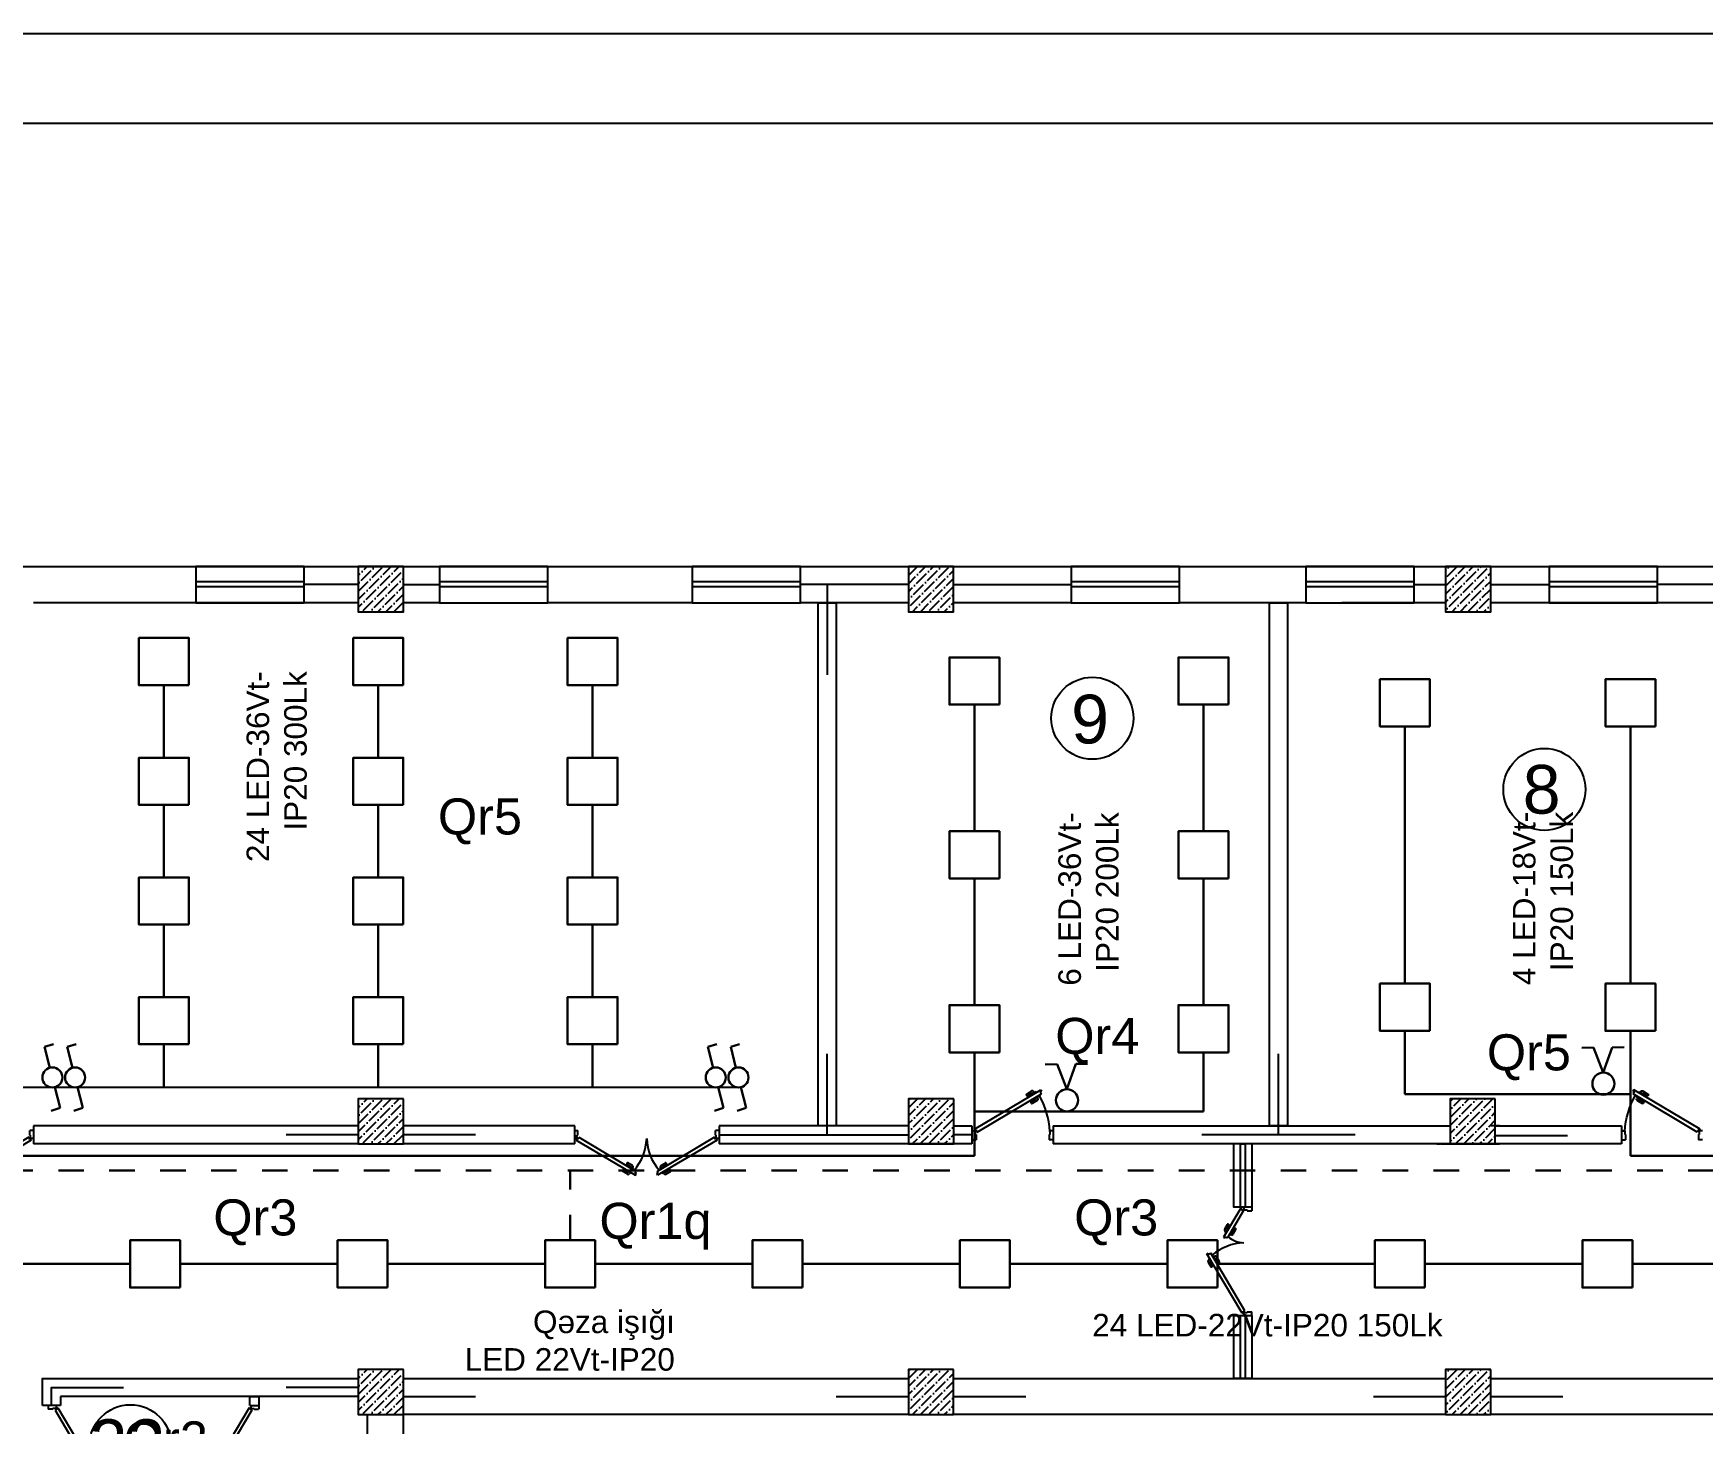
# Model space of a CAD drawing. Header units: millimetres. Extents: x 42452 to 2852333, y -419346 to 834876.
# Drawn here: x 2615326 to 2633825, y 331218 to 346629 of the extents above; entities that cross this region are included whole.
import ezdxf

# ---------------------------------------------------------------- set-up
doc = ezdxf.new("R2010")
doc.units = ezdxf.units.MM
doc.linetypes.add('( Hidden )', pattern=[0.275, 0.15, -0.125])
doc.linetypes.add('Штриховая', pattern=[564.444447, 282.222223, -282.222223])
for name, color, linetype, lineweight in [('c_dv_l x_tti-25_Ном._пера__21_Ном._пера__21', 7, 'Continuous', 30), ('memar', 7, 'Continuous', 25), ('вавьен_IP20', 5, 'Continuous', 30), ('вавьен_IP54', 5, 'Continuous', 30), ('Выкл2_IP20', 5, 'Continuous', 30), ('ДВЕРИ', 7, 'Continuous', 5), ('надписи', 5, 'Continuous', 30), ('Соединение', 5, 'Continuous', 30)]:
    doc.layers.add(name, color=color, linetype=linetype, lineweight=lineweight)
doc.styles.add('Arial', font='arial.ttf', dxfattribs={"height": 200})
doc.styles.add('my_own', font='arial.ttf')
doc.styles.add('СГЕНЕРИР_СТИЛЬ_1', font='arial.ttf')

# ---------------------------------------------------------------- blocks, each defined once
blk = doc.blocks.new('qapi 700')
at = {"layer": 'ДВЕРИ', "color": 251, "lineweight": 25, "true_color": 0x636466}
for p, q in [((1281620, 90086), (1281659, 90086)), ((1281651, 89997), (1281651, 90034)), ((1281651, 90034), (1281659, 90034)), ((1281659, 90034), (1281659, 90086)), ((1282420, 90086), (1282380, 90086)), ((1282380, 90034), (1282380, 90085)), ((1282388, 90034), (1282380, 90034)), ((1282388, 89997), (1282388, 90034)), ((1281620, 89997), (1281651, 89997)), ((1282368, 90010), (1281735, 89633)), ((1282395, 89980), (1281741, 89591)), ((1282382, 89987), (1282368, 90010)), ((1282388, 89991), (1282382, 89987)), ((1282420, 89997), (1282388, 89997)), ((1282420, 89997), (1282388, 89997)), ((1282395, 89980), (1282388, 89991)), ((1281775, 89698), (1281826, 89728)), ((1281835, 89712), (1281794, 89687)), ((1281836, 89725), (1281838, 89722)), ((1281733, 89605), (1281747, 89613)), ((1281741, 89591), (1281733, 89605)), ((1281747, 89613), (1281735, 89633)), ((1281812, 89685), (1281762, 89656)), ((1281762, 89656), (1281765, 89651)), ((1281776, 89665), (1281770, 89676)), ((1281785, 89617), (1281787, 89613)), ((1281787, 89613), (1281837, 89642)), ((1281792, 89676), (1281793, 89674)), ((1281802, 89622), (1281809, 89609)), ((1281814, 89681), (1281812, 89685)), ((1281820, 89629), (1281818, 89631)), ((1281872, 89650), (1281831, 89626)), ((1281831, 89604), (1281881, 89634)), ((1281837, 89642), (1281835, 89646)), ((1281884, 89645), (1281883, 89647))]:
    blk.add_line(p, q, dxfattribs=at)
for centre, radius, start, end in [((1282471, 90052), 821, 183.4077, 209.5706), ((1281830, 89721), 7.94, 30.7133, 120.7133), ((1281831, 89718), 7.94, 300.7133, 30.7133), ((1281783, 89684), 15.9, 120.7133, 210.7133), ((1281798, 89680), 7.94, 120.7133, 210.7133), ((1281823, 89617), 15.9, 210.7133, 300.7133), ((1281827, 89633), 7.94, 210.7133, 300.7133), ((1281876, 89643), 7.94, 30.7133, 120.7133), ((1281877, 89641), 7.94, 300.7133, 30.7133)]:
    blk.add_arc(centre, radius, start, end, dxfattribs=at)
blk = doc.blocks.new('DSA')
at = {"layer": 'ДВЕРИ', "color": 251, "lineweight": 25, "true_color": 0x636466}
for p, q in [((153780, 788017), (153820, 788017)), ((153780, 787928), (153812, 787928)), ((153780, 787928), (153812, 787928)), ((153804, 787910), (153811, 787922)), ((153804, 787910), (154462, 787520)), ((153811, 787922), (153818, 787918)), ((153812, 787928), (153812, 787965)), ((153812, 787965), (153820, 787965)), ((153818, 787918), (153832, 787941)), ((153820, 787965), (153820, 788016)), ((153832, 787941), (154468, 787562)), ((155336, 787941), (154700, 787562)), ((155364, 787910), (154706, 787520)), ((155350, 787918), (155336, 787941)), ((155388, 788017), (155348, 788017)), ((155348, 787965), (155348, 788016)), ((155356, 787965), (155348, 787965)), ((155357, 787922), (155350, 787918)), ((155356, 787928), (155356, 787965)), ((155388, 787928), (155356, 787928)), ((155388, 787928), (155356, 787928)), ((155364, 787910), (155357, 787922)), ((154318, 787574), (154320, 787576)), ((154372, 787532), (154321, 787563)), ((154331, 787579), (154372, 787555)), ((154366, 787654), (154365, 787652)), ((154365, 787571), (154368, 787575)), ((154415, 787542), (154365, 787571)), ((154367, 787641), (154409, 787616)), ((154428, 787627), (154377, 787657)), ((154383, 787557), (154384, 787560)), ((154388, 787610), (154391, 787615)), ((154391, 787615), (154441, 787585)), ((154401, 787550), (154394, 787538)), ((154411, 787605), (154410, 787603)), ((154418, 787546), (154415, 787542)), ((154426, 787594), (154433, 787605)), ((154441, 787585), (154438, 787580)), ((154456, 787542), (154468, 787562)), ((154470, 787534), (154456, 787542)), ((154462, 787520), (154470, 787534)), ((154698, 787534), (154712, 787542)), ((154706, 787520), (154698, 787534)), ((154712, 787542), (154700, 787562)), ((154777, 787615), (154727, 787585)), ((154727, 787585), (154730, 787580)), ((154742, 787594), (154735, 787605)), ((154740, 787627), (154791, 787657)), ((154750, 787546), (154753, 787542)), ((154753, 787542), (154803, 787571)), ((154757, 787605), (154758, 787603)), ((154801, 787641), (154760, 787616)), ((154767, 787550), (154775, 787538)), ((154780, 787610), (154777, 787615)), ((154785, 787557), (154784, 787560)), ((154837, 787579), (154796, 787555)), ((154797, 787532), (154847, 787563)), ((154803, 787571), (154800, 787575)), ((154802, 787654), (154804, 787652)), ((154850, 787574), (154848, 787576))]:
    blk.add_line(p, q, dxfattribs=at)
for centre, radius, start, end in [((154002, 787952), 583, 319.7101, 357.5846), ((155160, 787950), 576, 182.1815, 220.5237), ((154325, 787569), 7.98, 149.2867, 239.2867), ((154327, 787572), 7.98, 59.2867, 149.2867), ((154371, 787648), 7.98, 149.2867, 239.2867), ((154373, 787650), 7.98, 59.2867, 149.2867), ((154376, 787561), 7.98, 239.2867, 329.2867), ((154380, 787546), 16, 239.2867, 329.2867), ((154404, 787609), 7.98, 329.2867, 59.2867), ((154420, 787613), 16, 329.2867, 59.2867), ((154748, 787613), 16, 120.7133, 210.7133), ((154764, 787609), 7.98, 120.7133, 210.7133), ((154788, 787546), 16, 210.7133, 300.7133), ((154792, 787561), 7.98, 210.7133, 300.7133), ((154795, 787650), 7.98, 30.7133, 120.7133), ((154797, 787648), 7.98, 300.7133, 30.7133), ((154842, 787572), 7.98, 30.7133, 120.7133), ((154843, 787569), 7.98, 300.7133, 30.7133)]:
    blk.add_arc(centre, radius, start, end, dxfattribs=at)
blk = doc.blocks.new('вавьен_IP20')
at = {"layer": 'вавьен_IP54'}
for p, q in [((44, 117), (140, 367)), ((140, 367), (252, 332)), ((-44, -117), (-140, -367)), ((-140, -367), (-252, -332))]:
    blk.add_line(p, q, dxfattribs=at)
blk.add_circle((0, 0), 125, dxfattribs=at)
blk = doc.blocks.new('выкл2_IP20')
at = {"layer": 'Выкл2_IP20'}
for p, q in [((-105, 409), (-239, 409)), ((0, 125), (-105, 409)), ((0, 125), (105, 409)), ((105, 409), (239, 409))]:
    blk.add_line(p, q, dxfattribs=at)
blk.add_circle((0, 0), 125, dxfattribs=at)

msp = doc.modelspace()

# ---------------------------------------------------------------- hatches: boundary and pattern name
at = {"layer": 'memar', "lineweight": 25}
h = msp.add_hatch(dxfattribs=at)
h.set_pattern_fill('ANSI36', color=256, scale=500)
h.set_pattern_definition([(45, (908887.793, 2797117.9), (33.1456304, 121.533978), [156.25, -31.25, 0, -31.25])])
h.paths.add_polyline_path([(2618926.33479, 340717.81857), (2618926.33479, 340217.81857), (2619426.33479, 340217.81857), (2619426.33479, 340717.81857)])
h = msp.add_hatch(dxfattribs=at)
h.set_pattern_fill('ANSI36', color=256, scale=500)
h.set_pattern_definition([(45, (902789.75, 2797117.9), (33.1456304, 121.533978), [156.25, -31.25, 0, -31.25])])
h.paths.add_polyline_path([(2625024.37997, 340717.81857), (2625024.37997, 340217.81857), (2625524.37997, 340217.81857), (2625524.37997, 340717.81857)])
h = msp.add_hatch(dxfattribs=at)
h.set_pattern_fill('ANSI36', color=256, scale=500)
h.set_pattern_definition([(45, (896837.99, 2797117.9), (33.1456304, 121.533978), [156.25, -31.25, 0, -31.25])])
h.paths.add_polyline_path([(2630976.13986, 340717.81857), (2630976.13986, 340217.81857), (2631476.13986, 340217.81857), (2631476.13986, 340717.81857)])
h = msp.add_hatch(dxfattribs=at)
h.set_pattern_fill('ANSI36', color=256, scale=500)
h.set_pattern_definition([(45, (908887.793, 2791217.893), (33.1456304, 121.533978), [156.25, -31.25, 0, -31.25])])
h.paths.add_polyline_path([(2618926.33479, 334817.81288), (2618926.33479, 334317.81288), (2619426.33479, 334317.81288), (2619426.33479, 334817.81288)])
h = msp.add_hatch(dxfattribs=at)
h.set_pattern_fill('ANSI36', color=256, scale=500)
h.set_pattern_definition([(45, (902788.183, 2791217.893), (33.1456304, 121.533978), [156.25, -31.25, 0, -31.25])])
h.paths.add_polyline_path([(2625025.94493, 334817.81288), (2625025.94493, 334317.81288), (2625525.94493, 334317.81288), (2625525.94493, 334817.81288)])
h = msp.add_hatch(dxfattribs=at)
h.set_pattern_fill('ANSI36', color=256, scale=500)
h.set_pattern_definition([(45, (896788.183, 2791217.893), (33.1456304, 121.533978), [156.25, -31.25, 0, -31.25])])
h.paths.add_polyline_path([(2631025.94494, 334817.81288), (2631025.94494, 334317.81288), (2631525.94494, 334317.81288), (2631525.94494, 334817.81288)])
h = msp.add_hatch(dxfattribs=at)
h.set_pattern_fill('ANSI36', color=256, scale=500)
h.set_pattern_definition([(45, (908887.793, 2788217.893), (33.1456304, 121.533978), [156.25, -31.25, 0, -31.25])])
h.paths.add_polyline_path([(2618926.33479, 331817.81288), (2618926.33479, 331317.81288), (2619426.33479, 331317.81288), (2619426.33479, 331817.81288)])
h = msp.add_hatch(dxfattribs=at)
h.set_pattern_fill('ANSI36', color=256, scale=500)
h.set_pattern_definition([(45, (902789.75, 2788217.893), (33.1456304, 121.533978), [156.25, -31.25, 0, -31.25])])
h.paths.add_polyline_path([(2625024.37997, 331817.81288), (2625024.37997, 331317.81288), (2625524.37997, 331317.81288), (2625524.37997, 331817.81288)])
h = msp.add_hatch(dxfattribs=at)
h.set_pattern_fill('ANSI36', color=256, scale=500)
h.set_pattern_definition([(45, (896837.99, 2788217.893), (33.1456304, 121.533978), [156.25, -31.25, 0, -31.25])])
h.paths.add_polyline_path([(2630976.13986, 331817.81288), (2630976.13986, 331317.81288), (2631476.13986, 331317.81288), (2631476.13986, 331817.81288)])

# ---------------------------------------------------------------- linework, layer by layer
at = {"color": 5, "lineweight": 30}
for p, q in [((2616772.70922, 339402.71289), (2616772.70922, 338599.84219)), ((2619148.18633, 339402.71289), (2619148.18633, 338599.84219)), ((2621523.66344, 339402.71289), (2621523.66344, 338599.84219)), ((2625754.81134, 339188.08708), (2625754.81134, 337784.34405)), ((2628293.47056, 339188.08708), (2628293.47056, 337784.34405)), ((2630525.17998, 338945.45389), (2630525.17998, 336095.61176)), ((2633024.62329, 338945.45389), (2633024.62329, 336095.61176)), ((2616772.70922, 338076.00379), (2616772.70922, 337273.13309)), ((2619148.18633, 338076.00379), (2619148.18633, 337273.13309)), ((2621523.66344, 338076.00379), (2621523.66344, 337273.13309)), ((2625754.81134, 337260.50565), (2625754.81134, 335856.76262)), ((2628293.47056, 337260.50565), (2628293.47056, 335856.76262)), ((2616772.70922, 336749.29469), (2616772.70922, 335946.42399)), ((2619148.18633, 336749.29469), (2619148.18633, 335946.42399)), ((2621523.66344, 336749.29469), (2621523.66344, 335946.42399)), ((2630525.17998, 335571.77336), (2630525.17998, 334870.14775)), ((2633024.62329, 335571.77336), (2633024.62329, 334186.84219)), ((2616772.70922, 335422.58559), (2616772.76705, 334945.66043)), ((2619148.18633, 335422.58559), (2619148.06439, 334945.05389)), ((2621523.66344, 335422.58559), (2621523.54135, 334944.44731)), ((2625754.81134, 335332.92422), (2625754.81134, 334186.84219)), ((2628293.47056, 335332.92422), (2628293.47056, 334679.09074)), ((2623134.66447, 334944.13315), (2609646.27788, 334947.48021)), ((2630525.17998, 334870.14775), (2633024.62329, 334870.14775)), ((2625754.81134, 334679.09074), (2628293.47056, 334679.09074)), ((2616397.45552, 332988.21119), (2614652.76778, 332988.21119)), ((2618696.68553, 332988.21119), (2616951.9978, 332988.21119)), ((2620995.91555, 332988.21119), (2619251.22781, 332988.21119)), ((2623295.14556, 332988.21119), (2621550.45783, 332988.21119)), ((2625594.37557, 332988.21119), (2623849.68784, 332988.21119)), ((2627893.60559, 332988.21119), (2626148.91786, 332988.21119)), ((2630192.8356, 332988.21119), (2628448.14787, 332988.21119)), ((2632492.06562, 332988.21119), (2630747.37789, 332988.21119)), ((2634791.29563, 332988.21119), (2633046.6079, 332988.21119))]:
    msp.add_line(p, q, dxfattribs=at)
at = {"color": 4, "linetype": 'Штриховая', "lineweight": 30}
for p, q in [((2611651.78851, 334022.16509), (2650160.19492, 334022.16509)), ((2621273.18669, 333250.13039), (2621273.18669, 334022.16509))]:
    msp.add_line(p, q, dxfattribs=at)
at = {"color": 5, "lineweight": 30}
for points in [[(2617049.98036, 339402.71289), (2616495.43808, 339402.71289), (2616495.43808, 339926.55129), (2617049.98036, 339926.55129)], [(2619425.45747, 339402.71289), (2618870.91519, 339402.71289), (2618870.91519, 339926.55129), (2619425.45747, 339926.55129)], [(2621800.93459, 339402.71289), (2621246.3923, 339402.71289), (2621246.3923, 339926.55129), (2621800.93459, 339926.55129)], [(2626032.08248, 339188.08708), (2625477.5402, 339188.08708), (2625477.5402, 339711.92548), (2626032.08248, 339711.92548)], [(2628570.7417, 339188.08708), (2628016.19942, 339188.08708), (2628016.19942, 339711.92548), (2628570.7417, 339711.92548)], [(2630802.45112, 338945.45389), (2630247.90884, 338945.45389), (2630247.90884, 339469.29229), (2630802.45112, 339469.29229)], [(2633301.89443, 338945.45389), (2632747.35215, 338945.45389), (2632747.35215, 339469.29229), (2633301.89443, 339469.29229)], [(2617049.98036, 338076.00379), (2616495.43808, 338076.00379), (2616495.43808, 338599.84219), (2617049.98036, 338599.84219)], [(2619425.45747, 338076.00379), (2618870.91519, 338076.00379), (2618870.91519, 338599.84219), (2619425.45747, 338599.84219)], [(2621800.93459, 338076.00379), (2621246.3923, 338076.00379), (2621246.3923, 338599.84219), (2621800.93459, 338599.84219)], [(2626032.08248, 337260.50565), (2625477.5402, 337260.50565), (2625477.5402, 337784.34405), (2626032.08248, 337784.34405)], [(2628570.7417, 337260.50565), (2628016.19942, 337260.50565), (2628016.19942, 337784.34405), (2628570.7417, 337784.34405)], [(2617049.98036, 336749.29469), (2616495.43808, 336749.29469), (2616495.43808, 337273.13309), (2617049.98036, 337273.13309)], [(2619425.45747, 336749.29469), (2618870.91519, 336749.29469), (2618870.91519, 337273.13309), (2619425.45747, 337273.13309)], [(2621800.93459, 336749.29469), (2621246.3923, 336749.29469), (2621246.3923, 337273.13309), (2621800.93459, 337273.13309)], [(2617049.98036, 335422.58559), (2616495.43808, 335422.58559), (2616495.43808, 335946.42399), (2617049.98036, 335946.42399)], [(2619425.45747, 335422.58559), (2618870.91519, 335422.58559), (2618870.91519, 335946.42399), (2619425.45747, 335946.42399)], [(2621800.93459, 335422.58559), (2621246.3923, 335422.58559), (2621246.3923, 335946.42399), (2621800.93459, 335946.42399)], [(2630802.45112, 335571.77336), (2630247.90884, 335571.77336), (2630247.90884, 336095.61176), (2630802.45112, 336095.61176)], [(2633301.89443, 335571.77336), (2632747.35215, 335571.77336), (2632747.35215, 336095.61176), (2633301.89443, 336095.61176)], [(2626032.08248, 335332.92422), (2625477.5402, 335332.92422), (2625477.5402, 335856.76262), (2626032.08248, 335856.76262)], [(2628570.7417, 335332.92422), (2628016.19942, 335332.92422), (2628016.19942, 335856.76262), (2628570.7417, 335856.76262)], [(2616951.9978, 332726.29199), (2616397.45552, 332726.29199), (2616397.45552, 333250.13039), (2616951.9978, 333250.13039)], [(2619251.22781, 332726.29199), (2618696.68553, 332726.29199), (2618696.68553, 333250.13039), (2619251.22781, 333250.13039)], [(2621550.45783, 332726.29199), (2620995.91555, 332726.29199), (2620995.91555, 333250.13039), (2621550.45783, 333250.13039)], [(2623849.68784, 332726.29199), (2623295.14556, 332726.29199), (2623295.14556, 333250.13039), (2623849.68784, 333250.13039)], [(2626148.91786, 332726.29199), (2625594.37557, 332726.29199), (2625594.37557, 333250.13039), (2626148.91786, 333250.13039)], [(2628448.14787, 332726.29199), (2627893.60559, 332726.29199), (2627893.60559, 333250.13039), (2628448.14787, 333250.13039)], [(2630747.37789, 332726.29199), (2630192.8356, 332726.29199), (2630192.8356, 333250.13039), (2630747.37789, 333250.13039)], [(2633046.6079, 332726.29199), (2632492.06562, 332726.29199), (2632492.06562, 333250.13039), (2633046.6079, 333250.13039)]]:
    msp.add_lwpolyline(points, close=True, dxfattribs=at)
at = {"layer": 'c_dv_l x_tti-25_Ном._пера__21_Ном._пера__21', "linetype": 'Continuous', "lineweight": 25, "flags": 128}
for points in [[(2591320.97086, 346628.56072), (2674928.52286, 346628.56072), (2674928.52286, 287506.07752), (2591320.97086, 287506.07752)], [(2595302.28286, 345633.23272), (2673933.19486, 345633.23272), (2673933.19486, 288501.40552), (2595302.28286, 288501.40552)]]:
    msp.add_lwpolyline(points, close=True, dxfattribs=at)
at = {"layer": 'memar', "lineweight": 25}
for p, q in [((2624124.37983, 340517.81857), (2624124.37983, 339517.81857)), ((2630625.6591, 340517.81857), (2630976.13986, 340517.81857)), ((2631476.13986, 340517.81857), (2632125.6591, 340517.81857)), ((2635125.6591, 340517.81857), (2633325.6591, 340517.81857)), ((2624124.37983, 334417.81288), (2624124.37983, 335317.81288)), ((2618926.33479, 334419.26453), (2618126.33479, 334419.26453)), ((2620226.33479, 334419.26453), (2619426.33479, 334419.26453)), ((2622926.37983, 334417.81288), (2625025.94493, 334417.81288)), ((2625725.9512, 334417.81288), (2625525.94493, 334417.81288)), ((2631525.94494, 334412.6037), (2632325.94494, 334412.6037))]:
    msp.add_line(p, q, dxfattribs=at)
at = {"layer": 'memar', "color": 0, "lineweight": 25}
for p, q in [((2621326.37983, 334517.81288), (2619426.33479, 334517.81288)), ((2625025.94493, 334517.81288), (2622926.37983, 334517.81288)), ((2628628.184, 332417.81288), (2628828.37878, 332417.81288)), ((2617726.14, 331418.17219), (2617826.14, 331418.17219))]:
    msp.add_line(p, q, dxfattribs=at)
at = {"layer": 'memar', "color": 251, "lineweight": 25, "true_color": 0x636466}
for p, q in [((2628707.72333, 333606.52537), (2628515.36033, 333284.2734)), ((2628737.94833, 333579.28847), (2628557.81481, 333277.61491)), ((2628707.72333, 333606.52537), (2628719.52091, 333599.51678)), ((2628719.52091, 333599.51678), (2628715.44555, 333592.6567)), ((2628715.44555, 333592.6567), (2628737.94833, 333579.28847)), ((2628739.26844, 333617.81288), (2628739.26844, 333585.89568)), ((2628739.26844, 333617.81288), (2628739.26844, 333585.89568)), ((2628739.26844, 333585.89568), (2628776.26858, 333585.89568)), ((2628776.26858, 333585.89568), (2628776.26858, 333577.91638)), ((2628776.26858, 333577.91638), (2628827.81265, 333577.91638)), ((2628828.37878, 333617.81288), (2628828.37878, 333577.91638)), ((2628528.03683, 333374.40395), (2628558.17447, 333425.1347)), ((2628545.90295, 333345.22795), (2628533.60624, 333352.53307)), ((2628537.21553, 333330.60439), (2628566.91113, 333380.59107)), ((2628574.61293, 333415.3691), (2628550.16168, 333374.21026)), ((2628552.94639, 333363.27482), (2628555.66471, 333361.65994)), ((2628566.91113, 333380.59107), (2628570.95534, 333378.18852)), ((2628569.10991, 333427.91941), (2628571.82823, 333426.30454)), ((2628610.12033, 333354.92176), (2628580.42473, 333304.93509)), ((2628605.43756, 333357.70366), (2628610.12033, 333354.92176)), ((2628636.34036, 333378.69866), (2628611.88911, 333337.53982)), ((2628622.64118, 333318.2023), (2628652.77882, 333368.93306)), ((2628649.99412, 333379.8685), (2628647.2758, 333381.48337)), ((2628515.36072, 333284.27316), (2628529.08297, 333276.12127)), ((2628529.08297, 333276.12127), (2628537.23364, 333289.84145)), ((2628541.25974, 333328.20185), (2628537.21553, 333330.60439)), ((2628537.23364, 333289.84145), (2628557.81191, 333277.61664)), ((2628580.42473, 333304.93509), (2628575.70624, 333307.7382)), ((2628589.11215, 333319.55865), (2628600.7703, 333312.63289)), ((2628600.95367, 333334.75512), (2628598.87391, 333335.99064)), ((2628721.85412, 332442.11674), (2628331.3612, 333099.43346)), ((2628331.36159, 333099.4337), (2628345.08384, 333107.58559)), ((2628344.0377, 333009.30292), (2628374.17534, 332958.57216)), ((2628345.08384, 333107.58559), (2628353.23451, 333093.86541)), ((2628361.90382, 333038.47891), (2628349.60711, 333031.1738)), ((2628357.26061, 333055.50502), (2628353.2164, 333053.10247)), ((2628353.2164, 333053.10247), (2628382.912, 333003.1158)), ((2628353.23451, 333093.86541), (2628373.81278, 333106.09023)), ((2628390.6138, 332968.33777), (2628366.16255, 333009.49661)), ((2628368.94726, 333020.43205), (2628371.66558, 333022.04692)), ((2628752.07912, 332469.35365), (2628373.81568, 333106.09195)), ((2628382.912, 333003.1158), (2628386.95621, 333005.51834)), ((2628396.4256, 333078.77177), (2628391.70711, 333075.96866)), ((2628426.1212, 333028.7851), (2628396.4256, 333078.77177)), ((2628405.11302, 333064.14821), (2628416.77117, 333071.07398)), ((2628416.95454, 333048.95175), (2628414.87478, 333047.71622)), ((2628421.43843, 333026.0032), (2628426.1212, 333028.7851)), ((2628452.34123, 333005.0082), (2628427.88998, 333046.16704)), ((2628438.64205, 333065.50456), (2628468.77969, 333014.77381)), ((2628465.99499, 333003.83837), (2628463.27667, 333002.22349)), ((2628385.11078, 332955.78745), (2628387.8291, 332957.40233)), ((2628721.85412, 332442.11674), (2628733.65171, 332449.12534)), ((2628729.57634, 332455.98541), (2628752.07912, 332469.35365)), ((2628733.65171, 332449.12534), (2628729.57634, 332455.98541)), ((2628739.26844, 332417.81288), (2628739.26844, 332449.73008)), ((2628739.26844, 332417.81288), (2628739.26844, 332449.73008)), ((2628739.26844, 332449.73008), (2628776.26858, 332449.73008)), ((2628776.26858, 332449.73008), (2628776.26858, 332457.70938)), ((2628776.26858, 332457.70938), (2628827.81265, 332457.70938)), ((2628828.37878, 332417.81288), (2628828.37878, 332457.70938))]:
    msp.add_line(p, q, dxfattribs=at)
at = {"layer": 'memar', "color": 0, "lineweight": 25}
for points in [[(2607526.13986, 340717.81857), (2648926.13986, 340717.81857)], [(2618926.33479, 340317.81857), (2615325.6591, 340317.81857)], [(2619825.6591, 340317.81857), (2619426.33479, 340317.81857)], [(2622625.6591, 340317.81857), (2621025.6591, 340317.81857)], [(2625024.37997, 340317.81857), (2623825.6591, 340317.81857)], [(2626825.6591, 340317.81857), (2625524.37997, 340317.81857)], [(2629425.6591, 340317.81857), (2628025.6591, 340317.81857)], [(2630975.96356, 340317.81857), (2629825.6591, 340317.81857)], [(2637025.94493, 340317.81857), (2631476.13986, 340317.81857)], [(2618925.96356, 334517.81288), (2615326.33479, 334517.81288)], [(2615326.33479, 334517.81288), (2615326.33479, 334317.81288)], [(2621326.37983, 334317.81288), (2621326.37983, 334517.81288)], [(2622926.37983, 334517.81288), (2622926.37983, 334317.81288)], [(2625525.94493, 334517.81288), (2625725.9512, 334517.81288)], [(2625725.9512, 334517.81288), (2625725.9512, 334317.81288)], [(2626625.9512, 334517.81288), (2631025.94494, 334517.81288)], [(2626625.9512, 334517.81288), (2626625.9512, 334317.81288)], [(2631525.94494, 334517.81288), (2632925.94798, 334517.81288)], [(2632925.94798, 334517.81288), (2632925.94798, 334317.81288)], [(2618926.33479, 334317.81288), (2615326.33479, 334317.81288)], [(2621326.37983, 334317.81288), (2619425.96356, 334317.81288)], [(2625725.9512, 334317.81288), (2622926.37983, 334317.81288)], [(2632925.94798, 334317.81288), (2626625.9512, 334317.81288)], [(2628828.37878, 334317.81288), (2628828.37878, 333617.81288), (2628628.37878, 333617.81288), (2628628.37878, 334317.81288)], [(2628828.37878, 332417.81288), (2628828.37878, 331717.81288), (2628628.37878, 331717.81288), (2628628.37878, 332417.81288)], [(2615426.14, 331417.81288), (2615426.14, 331717.81288), (2615626.14, 331717.81288)], [(2615626.14, 331717.81288), (2615626.14, 331717.81288), (2618926.33479, 331717.81288), (2618926.33479, 331517.81288), (2615626.14, 331517.81288)], [(2615626.14, 331517.81288), (2615626.14, 331417.81288)], [(2617726.14, 331418.17219), (2617726.14, 331517.81288), (2617826.14, 331517.81288), (2617826.14, 331418.17219)], [(2615626.14, 331417.81288), (2615426.14, 331417.81288)], [(2619026.14, 331317.81288), (2619026.14, 325317.81288)], [(2619425.96341, 306117.81288), (2619426.33479, 331317.81288)]]:
    msp.add_lwpolyline(points, dxfattribs=at)
for points in [[(2618325.6591, 340717.81857), (2617125.6591, 340717.81857), (2617125.6591, 340317.81857), (2618325.6591, 340317.81857)], [(2621025.6591, 340717.81857), (2619825.6591, 340717.81857), (2619825.6591, 340317.81857), (2621025.6591, 340317.81857)], [(2623825.77692, 340717.81857), (2622625.77692, 340717.81857), (2622625.77692, 340317.81857), (2623825.77692, 340317.81857)], [(2628027.63363, 340717.81857), (2626827.63363, 340717.81857), (2626827.63363, 340317.81857), (2628027.63363, 340317.81857)], [(2630627.63363, 340717.81857), (2629427.63363, 340717.81857), (2629427.63363, 340317.81857), (2630627.63363, 340317.81857)], [(2633325.6591, 340717.81857), (2632125.6591, 340717.81857), (2632125.6591, 340317.81857), (2633325.6591, 340317.81857)], [(2624224.37983, 334517.81288), (2624024.37983, 334517.81288), (2624024.37983, 340317.81857), (2624224.37983, 340317.81857)], [(2629226.13986, 334517.81288), (2629026.13986, 334517.81288), (2629026.13986, 340317.81857), (2629226.13986, 340317.81857)], [(2625024.37997, 331317.81288), (2619426.33479, 331317.81288), (2619426.33479, 331717.81288), (2625024.37997, 331717.81288)], [(2630976.13986, 331317.81288), (2625524.37997, 331317.81288), (2625524.37997, 331717.81288), (2630976.13986, 331717.81288)], [(2637026.13986, 331317.81288), (2631476.13986, 331317.81288), (2631476.13986, 331717.81288), (2637026.13986, 331717.81288)]]:
    msp.add_lwpolyline(points, close=True, dxfattribs=at)
at = {"layer": 'memar', "color": 3, "lineweight": 25}
for points in [[(2619426.33479, 340717.81857), (2618926.33479, 340717.81857), (2618926.33479, 340217.81857), (2619426.33479, 340217.81857)], [(2625524.37997, 340717.81857), (2625024.37997, 340717.81857), (2625024.37997, 340217.81857), (2625524.37997, 340217.81857)], [(2631476.13986, 340717.81857), (2630976.13986, 340717.81857), (2630976.13986, 340217.81857), (2631476.13986, 340217.81857)], [(2619426.33479, 334817.81288), (2618926.33479, 334817.81288), (2618926.33479, 334317.81288), (2619426.33479, 334317.81288)], [(2625525.94493, 334817.81288), (2625025.94493, 334817.81288), (2625025.94493, 334317.81288), (2625525.94493, 334317.81288)], [(2631525.94494, 334817.81288), (2631025.94494, 334817.81288), (2631025.94494, 334317.81288), (2631525.94494, 334317.81288)], [(2619426.33479, 331817.81288), (2618926.33479, 331817.81288), (2618926.33479, 331317.81288), (2619426.33479, 331317.81288)], [(2625524.37997, 331817.81288), (2625024.37997, 331817.81288), (2625024.37997, 331317.81288), (2625524.37997, 331317.81288)], [(2631476.13986, 331817.81288), (2630976.13986, 331817.81288), (2630976.13986, 331317.81288), (2631476.13986, 331317.81288)]]:
    msp.add_lwpolyline(points, close=True, dxfattribs=at)
at = {"layer": 'memar', "color": 146, "lineweight": 25, "true_color": 0x105689}
for points in [[(2617125.6591, 340548.95598), (2617125.6591, 340498.95598), (2618325.6591, 340498.95598), (2618325.6591, 340548.95598)], [(2619825.6591, 340548.95598), (2619825.6591, 340498.95598), (2621025.6591, 340498.95598), (2621025.6591, 340548.95598)], [(2622625.77692, 340548.95598), (2622625.77692, 340498.95598), (2623825.77692, 340498.95598), (2623825.77692, 340548.95598)], [(2626827.63363, 340548.95598), (2626827.63363, 340498.95598), (2628027.63363, 340498.95598), (2628027.63363, 340548.95598)], [(2629427.63363, 340548.95598), (2629427.63363, 340498.95598), (2630627.63363, 340498.95598), (2630627.63363, 340548.95598)], [(2632125.6591, 340548.95598), (2632125.6591, 340498.95598), (2633325.6591, 340498.95598), (2633325.6591, 340548.95598)], [(2628753.37878, 333617.81288), (2628703.37878, 333617.81288), (2628703.37878, 334317.81288), (2628753.37878, 334317.81288)], [(2628753.37878, 331717.81288), (2628703.37878, 331717.81288), (2628703.37878, 332417.81288), (2628753.37878, 332417.81288)]]:
    msp.add_lwpolyline(points, close=True, dxfattribs=at)
at = {"layer": 'memar', "lineweight": 25}
for points in [[(2618926.33479, 340517.81857), (2618325.6591, 340517.81857)], [(2619426.33479, 340517.81857), (2619825.6591, 340517.81857)], [(2625024.37997, 340517.81857), (2623825.77692, 340517.81857)], [(2625524.37997, 340517.81857), (2626825.6591, 340517.81857)], [(2625524.37997, 340517.81857), (2626825.6591, 340517.81857)], [(2629126.13986, 334417.81288), (2629126.13986, 335317.81288)], [(2629976.0424, 334417.81288), (2628276.23732, 334417.81288)], [(2615526.14, 331417.81288), (2615526.14, 331617.81288), (2616326.14, 331617.81288)], [(2618926.33479, 331617.81288), (2618126.33479, 331617.81288)], [(2619426.33479, 331517.81288), (2620226.33479, 331517.81288)], [(2624224.37997, 331517.81288), (2625024.37997, 331517.81288)], [(2625524.37997, 331517.81288), (2626324.37997, 331517.81288)], [(2630176.13986, 331517.81288), (2630976.13986, 331517.81288)], [(2631476.13986, 331517.81288), (2632276.13986, 331517.81288)]]:
    msp.add_lwpolyline(points, dxfattribs=at)
at = {"layer": 'memar', "color": 7, "linetype": '( Hidden )', "lineweight": 25, "flags": 128}
for points in [[(2631576.11802, 334517.81288), (2631475.96356, 334517.81288)], [(2630876.07895, 334317.81288), (2631575.84816, 334317.81288)]]:
    msp.add_lwpolyline(points, dxfattribs=at)
at = {"layer": 'memar', "color": 0, "lineweight": 25}
for centre in [(2627061.8622, 339037.37766), (2632071.70535, 338247.60838), (2616401.64297, 330972.42156)]:
    msp.add_circle(centre, 454.87332, dxfattribs=at)
at = {"layer": 'memar', "color": 251, "lineweight": 25, "true_color": 0x636466}
for centre, radius, start, end in [((2628541.75697, 333366.25321), 15.9586, 149.286707772, 239.286707771), ((2628557.02176, 333370.13489), 7.9793, 149.286707772, 239.286707771), ((2628565.03454, 333421.05934), 7.9793, 59.286707771, 149.286707772), ((2628567.75286, 333419.44446), 7.9793, 329.286707772, 59.286707771), ((2628643.20043, 333374.6233), 7.9793, 59.286707771, 149.286707772), ((2628645.91875, 333373.00842), 7.9793, 329.286707772, 59.286707771), ((2628763.83111, 332639.42687), 582.83404, 92.415359884, 130.289905428), ((2628751.4121, 333509.63738), 288.15029, 229.710094572, 267.584640116), ((2628608.92104, 333326.35303), 15.9586, 239.286707771, 329.286707772), ((2628605.02904, 333341.61519), 7.9793, 239.286707771, 329.286707772), ((2628357.75784, 333017.45365), 15.9586, 120.713292229, 210.713292228), ((2628373.02263, 333013.57197), 7.9793, 120.713292229, 210.713292228), ((2628424.92191, 333057.35383), 15.9586, 30.713292228, 120.713292229), ((2628421.0299, 333042.09167), 7.9793, 30.713292228, 120.713292229), ((2628459.2013, 333009.08357), 7.9793, 210.713292228, 300.713292229), ((2628461.91962, 333010.69844), 7.9793, 300.713292229, 30.713292228), ((2628381.03541, 332962.64753), 7.9793, 210.713292228, 300.713292229), ((2628383.75373, 332964.2624), 7.9793, 300.713292229, 30.713292228)]:
    msp.add_arc(centre, radius, start, end, dxfattribs=at)
at = {"layer": 'Соединение'}
for p, q in [((2611366.13728, 334186.84219), (2625754.81134, 334186.84219)), ((2633024.62329, 334186.84219), (2647739.32737, 334186.84219))]:
    msp.add_line(p, q, dxfattribs=at)

# ---------------------------------------------------------------- block references
at = {"layer": 'memar', "lineweight": 25}
for p, xscale, yscale, zscale, rotation in [((4064402.28684, 435426.65983), 1.121843277023546, 1.121843277023546, 1.121843277023546, 180), ((1195149.61234, 435426.65983), -1.121843277023546, 1.121843277023546, 1.121843277023546, 180), ((2527454.18849, -955033.8529), -1.003144055343956, 1.003144055343956, 1.003144055343956, 270)]:
    msp.add_blockref('qapi 700', p, dxfattribs=dict(at, xscale=xscale, yscale=yscale, zscale=zscale, rotation=rotation))
at = {"layer": 'memar', "color": 1, "lineweight": 25}
for p in [(2459938.31326, -453549.59263), (2467538.3583, -453549.59263)]:
    msp.add_blockref('DSA', p, dxfattribs=at)
at = {"layer": 'memar', "color": 0, "lineweight": 25, "xscale": 0.9995990622998042, "yscale": 0.9995990622998042, "zscale": 0.9995990622998042, "rotation": 90.00000000000001}
msp.add_blockref('qapi 700', (2705539.76816, -950487.62003), dxfattribs=at)
at = {"layer": 'вавьен_IP20', "xscale": 0.889076181208058, "yscale": 0.889076181208058, "zscale": 0.889076181208058, "rotation": 215.139655473652}
for p in [(2615536.62416, 335055.1533), (2615788.20552, 335055.1533), (2622888.12388, 335055.1533), (2623139.70524, 335055.1533)]:
    msp.add_blockref('вавьен_IP20', p, dxfattribs=at)
at = {"layer": 'Выкл2_IP20', "xscale": 0.9814641926970542, "yscale": 0.9814641926970542, "zscale": 0.9814641926970542, "rotation": 0.8899401046139662}
for p in [(2632725.65565, 334985.79647), (2626780.17545, 334801.75897)]:
    msp.add_blockref('выкл2_IP20', p, dxfattribs=at)

# ---------------------------------------------------------------- texts
at = {"layer": 'memar', "linetype": 'Continuous', "lineweight": 25, "char_height": 540, "attachment_point": 3, "style": 'СГЕНЕРИР_СТИЛЬ_1'}
for s, insert in [('{\\fArial|b0|i0|c238|p38;9}', (2627246.19628, 339297.62094)), ('{\\fArial|b0|i0|c238|p38;8}', (2632250.5515, 338519.50787)), ('{\\fArial|b0|i0|c238|p38;22}', (2616785.38297, 331265.87714))]:
    msp.add_mtext(s, dxfattribs=dict(at, insert=insert))
at = {"layer": 'надписи', "color": 1, "char_height": 250, "width": 3405.0343712, "attachment_point": 9, "rotation": 90, "style": 'my_own'}
for s, insert in [('{\\fArial|b0|i0|c238|p34;24 }LED-{\\fArial|b0|i0|c238|p34;36}Vt-{\\fArial|b0|i0|c238|p34;\\P}IP{\\fArial|b0|i0|c238|p34;20 300Lk}', (2618358.79376, 339558.31454)), ('{\\fArial|b0|i0|c238|p34;6 }LED-{\\fArial|b0|i0|c238|p34;36}Vt-{\\fArial|b0|i0|c238|p34;\\P}IP{\\fArial|b0|i0|c238|p34;20 200Lk}', (2627355.19533, 337993.71949)), ('{\\fArial|b0|i0|c238|p34;4 }LED-{\\fArial|b0|i0|c238|p34;18}Vt-{\\fArial|b0|i0|c238|p34;\\P}IP{\\fArial|b0|i0|c238|p34;20 150Lk}', (2632391.88185, 338000.22851))]:
    msp.add_mtext(s, dxfattribs=dict(at, insert=insert))
at = {"layer": 'надписи', "color": 5, "char_height": 400, "width": 541.4951903, "attachment_point": 1, "style": 'Arial'}
for s, insert in [('Qr5', (2619809.54272, 338148.0336)), ('Qr4', (2626651.18043, 335715.85504)), ('Qr5', (2631433.74795, 335533.27655)), ('Qr3', (2617320.00379, 333703.62781)), ('Qr{\\fArial|b0|i0|c238|p34;1q}', (2621598.96736, 333665.66419)), ('Qr3', (2626860.09352, 333703.62781)), ('Qr2', (2616327.40573, 331242.89512))]:
    msp.add_mtext(s, dxfattribs=dict(at, insert=insert))
at = {"layer": 'надписи', "color": 1, "char_height": 250, "width": 3945.2394495, "attachment_point": 9, "style": 'my_own'}
for s, insert in [('{\\fArial|b0|i0|c238|p34;Qəza işığı \\P}LED{\\fArial|b0|i0|c238|p34; 22}Vt-IP{\\fArial|b0|i0|c238|p34;20}', (2622434.69292, 331800.90472)), ('{\\fArial|b0|i0|c238|p34;24 }LED-{\\fArial|b0|i0|c238|p34;22}Vt-IP{\\fArial|b0|i0|c238|p34;20 150Lk}', (2630942.72908, 332180.85691))]:
    msp.add_mtext(s, dxfattribs=dict(at, insert=insert))

doc.saveas('drawing.dxf')
